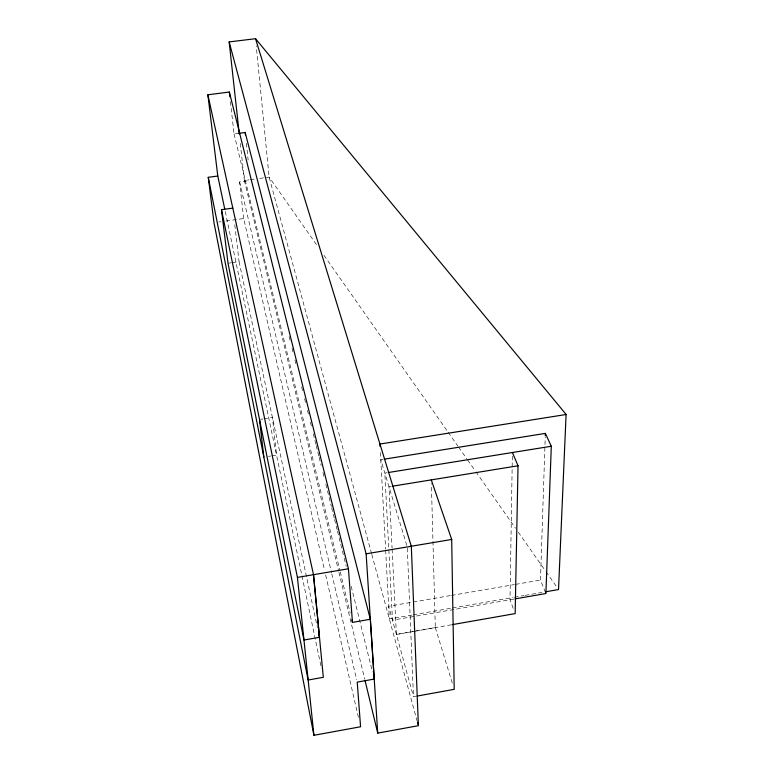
<?xml version="1.0" encoding="UTF-8"?>
<svg xmlns="http://www.w3.org/2000/svg" width="774" height="774" viewBox="0 0 774 774"><rect width="100%" height="100%" fill="white"/><g stroke="black" fill="none" stroke-linecap="round" stroke-linejoin="round"><path stroke-width="0.58" stroke-dasharray="3.87 2.9" d="M512.33 456.109L509.998 599.734L513.578 609.341M545.486 592.487L540.475 580.055L545.235 437M450.342 595.612L388.664 606.255L413.48 696.735L415.812 696.31M392.128 549.201L396.394 634.438L415.261 631.11M416.441 630.907L435.307 627.579L431.379 483.498M396.394 634.438L413.026 631.516M414.216 631.313L452.219 624.647M411.991 615.03L389.351 618.968L385.636 549.801M413.181 614.817L451.3 608.19M452.49 607.987L513.259 597.422M514.449 597.209L523.979 595.554M525.169 595.351L541.848 592.449M513.791 599.105L392.486 620.187L384.842 473.088L387.223 472.701M451.523 595.409L514.381 584.564M515.571 584.36L540.475 580.055M391.344 486.391L388.993 486.769L392.07 548.002M268.462 456.36L270.765 455.992M271.926 455.809L276.541 455.073L272.419 417.467L264.205 418.753M383.178 459.34L380.789 459.727L407.25 546.928M260.693 419.295L263.034 418.937M228.011 263.237L231.329 262.763M232.432 262.609L239.069 261.66L317.456 627.849M218.742 222.022L221.122 221.693M225.873 221.035L243.694 218.558L324.587 570.303M243.694 218.558L239.601 181.9L249.141 180.594M240.308 143.432L244.371 180.458L249.083 179.829M250.263 179.665L254.985 179.036M259.696 178.407L269.129 177.14L317.021 245.416M230.42 101.607L234.048 133.97L238.498 133.37M323.958 255.304L447.498 431.321M448.185 432.318L457.898 446.153M458.595 447.149L466.925 459.011M467.622 459.998L475.255 470.882M475.942 471.869L515.503 528.236M518.28 532.193L545.351 570.757M546.038 571.744L557.145 587.572M435.307 627.579L452.819 684.758M371.588 553.691L269.129 177.14L256.233 45.859M371.801 554.484L417.118 721.029M289.099 336.477L290.269 341.17M292.021 348.203L293.182 352.896M294.933 359.939L296.094 364.631M301.637 386.923L302.798 391.615M304.55 398.658L305.72 403.351M307.471 410.394L308.632 415.087M310.384 422.12L311.545 426.813M313.296 433.856L315.918 444.411M316.208 445.592L318.84 456.147M319.13 457.318L321.171 465.532M322.913 472.575L324.083 477.268M325.835 484.301L331.369 506.593M331.659 507.773L334.291 518.328M334.581 519.499L337.203 530.064M337.493 531.235L343.908 557.048M344.198 558.218L346.239 566.433M351.193 586.373L372.478 672.026M234.048 133.97L339.931 570.728M340.221 571.899L350.177 612.998M244.371 180.458L338.654 571.183M338.935 572.363L364.699 679.137M239.601 181.9L331.495 572.663M331.775 573.834L356.679 679.766M325.67 575.014L358.942 719.714M225.263 211.486L321.326 667.846M234.764 224.779L239.069 261.66M246.345 143.277L248.144 160.054M380.402 452.49L385.587 548.998M407.298 548.137L413.48 696.735"/><path stroke-width="1.16" d="M512.388 452.48L518.029 465.774L515.165 613.608L452.219 624.647M545.273 435.791L545.36 433.392L384.368 459.156M545.36 433.392L551.301 446.25L545.902 593.523L514.981 598.902M239.263 133.883L229.162 41.922L255.536 38.7L566.094 414.419L558.528 589.546L545.428 591.829M416.973 696.097L454.222 689.334L451.687 539.459L431.282 479.89M224.76 209.125L217.794 176.017L208.254 177.314L213.992 222.68L313.915 735.3L360.568 726.767L357.24 682.126L374.219 679.069L370.33 619.258L245.184 132.489L238.498 133.37M364.989 680.307L377.731 733.113L418.386 725.693L411.323 546.27L255.536 38.7M351.889 620.042L352.46 622.393L370.33 619.258M313.915 735.3L297.429 577.404L348.426 568.774L229.346 92.029L207.867 94.796L217.794 176.017M410.752 546.338L451.687 539.459M377.731 733.113L366.121 553.816L411.323 546.27M392.544 486.188L518.029 465.774M388.422 472.508L551.301 446.25M566.133 414.496L379.947 444.044L380.073 446.453M207.867 94.796L313.509 574.714L319.478 637.302L303.979 640.021L228.011 263.237L221.47 209.657L232.819 208.119M417.438 722.2L418.076 724.522M229.162 41.922L366.121 553.816M318.724 633.761L319.227 636.122M221.47 209.657L297.429 577.404M208.254 177.314L308.139 680.027L323.319 677.308L313.509 574.714M259.513 419.479L263.847 457.095M229.346 92.029L229.878 96.818M245.184 132.489L245.445 134.889M348.426 568.774L352.46 622.393"/></g></svg>
